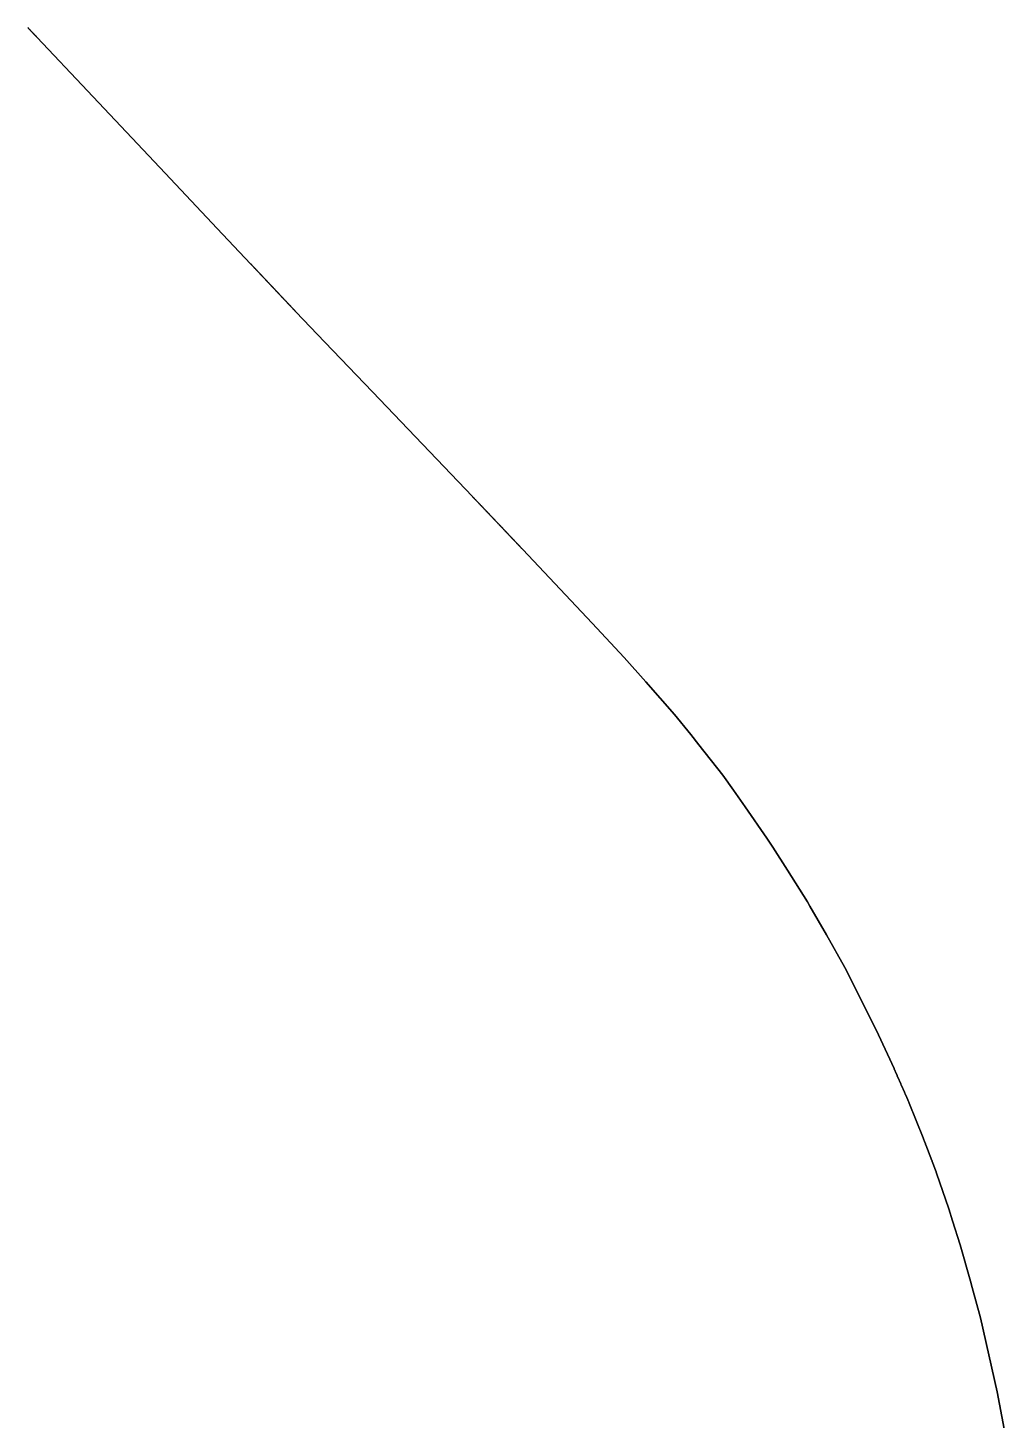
# Model space of a CAD drawing. Header units: inches. Extents: x 130170 to 284068, y 377793 to 804530.
# Drawn here: x 195803 to 196298, y 475431 to 476137 of the extents above; entities that cross this region are included whole.
import ezdxf

# ---------------------------------------------------------------- set-up
doc = ezdxf.new("R2010")
doc.units = ezdxf.units.IN
doc.header["$MEASUREMENT"] = 0
doc.layers.add('muni_il', color=7, linetype='Continuous')

msp = doc.modelspace()

# ---------------------------------------------------------------- linework, layer by layer
at = {"layer": 'muni_il'}
for points in [[(195803.38, 476136.84), (195803.52, 476136.7), (195803.65, 476136.55), (195803.79, 476136.41), (195803.93, 476136.27), (195804.07, 476136.12), (195804.21, 476135.98), (195804.34, 476135.83), (195804.48, 476135.69), (195804.62, 476135.54), (195804.76, 476135.4), (195804.9, 476135.25), (195805.04, 476135.11), (195805.17, 476134.96), (195805.31, 476134.82), (195805.45, 476134.67), (195805.59, 476134.53), (195805.73, 476134.39), (195805.86, 476134.24), (195806, 476134.1), (195806.14, 476133.95), (195806.28, 476133.81), (195806.42, 476133.66), (195806.56, 476133.52), (195806.69, 476133.37), (195806.83, 476133.23), (195806.97, 476133.08), (195807.11, 476132.94), (195807.25, 476132.79), (195807.38, 476132.65), (195807.52, 476132.51), (195807.66, 476132.36), (195807.8, 476132.22), (195807.94, 476132.07), (195808.08, 476131.93), (195833.67, 476104.89), (195867.44, 476069.05), (195873, 476063.17), (195899.34, 476035.11), (195916.33, 476017.19), (195916.46, 476017.04), (195916.6, 476016.9), (195916.74, 476016.75), (195916.87, 476016.6), (195917.01, 476016.46), (195917.15, 476016.31), (195917.28, 476016.17), (195917.42, 476016.02), (195917.56, 476015.88), (195917.7, 476015.73), (195917.83, 476015.59), (195917.97, 476015.44), (195918.11, 476015.29), (195918.24, 476015.15), (195918.38, 476015), (195918.52, 476014.86), (195918.66, 476014.71), (195918.79, 476014.57), (195918.93, 476014.42), (195919.07, 476014.27), (195919.2, 476014.13), (195919.34, 476013.98), (195919.48, 476013.84), (195919.62, 476013.69), (195919.75, 476013.55), (195919.89, 476013.4), (195920.03, 476013.26), (195920.16, 476013.11), (195920.3, 476012.96), (195920.44, 476012.82), (195920.58, 476012.67), (195920.71, 476012.53), (195920.85, 476012.38), (195920.99, 476012.24), (195921.12, 476012.09), (195921.26, 476011.95), (195921.4, 476011.8), (195921.54, 476011.65), (195921.67, 476011.51), (195921.81, 476011.36), (195921.95, 476011.22), (195922.08, 476011.07), (195922.22, 476010.93), (195922.36, 476010.78), (195922.5, 476010.64), (195922.63, 476010.49), (195922.77, 476010.34), (195922.91, 476010.2), (195923.04, 476010.05), (195923.18, 476009.91), (195923.32, 476009.76), (195923.46, 476009.62), (195923.59, 476009.47), (195923.73, 476009.33), (195923.87, 476009.18), (195924.01, 476009.03), (195924.14, 476008.89), (195924.28, 476008.74), (195924.42, 476008.6), (195924.55, 476008.45), (195924.69, 476008.31), (195924.83, 476008.16), (195924.97, 476008.02), (195925.1, 476007.87), (195925.24, 476007.73), (195925.38, 476007.58), (195925.51, 476007.43), (195925.65, 476007.29), (195925.79, 476007.14), (195925.93, 476007), (195926.06, 476006.85), (195926.2, 476006.71), (195926.34, 476006.56), (195926.48, 476006.42), (195926.61, 476006.27), (195926.75, 476006.12), (195926.89, 476005.98), (195927.02, 476005.83), (195927.16, 476005.69), (195927.3, 476005.54), (195927.44, 476005.4), (195927.57, 476005.25), (195927.71, 476005.11), (195927.85, 476004.96), (195927.99, 476004.82), (195928.12, 476004.67), (195928.26, 476004.53), (195928.4, 476004.38), (195928.53, 476004.23), (195928.67, 476004.09), (195928.81, 476003.94), (195928.95, 476003.8), (195929.08, 476003.65), (195929.22, 476003.51), (195929.36, 476003.36), (195929.5, 476003.22), (195929.63, 476003.07), (195929.77, 476002.93), (195929.91, 476002.78), (195930.04, 476002.63), (195930.18, 476002.49), (195930.32, 476002.34), (195930.46, 476002.2), (195930.59, 476002.05), (195930.73, 476001.91), (195930.87, 476001.76), (195931.01, 476001.62), (195931.14, 476001.47), (195931.28, 476001.33), (195931.42, 476001.18), (195931.55, 476001.03), (195931.69, 476000.89), (195931.83, 476000.74), (195931.97, 476000.6), (195932.1, 476000.45), (195932.24, 476000.31), (195932.38, 476000.16), (195932.52, 476000.02), (195932.65, 475999.87), (195932.79, 475999.73), (195932.93, 475999.58), (195933.07, 475999.44), (195933.2, 475999.29), (195933.34, 475999.14), (195933.48, 475999), (195933.61, 475998.85), (195933.75, 475998.71), (195933.89, 475998.56), (195934.03, 475998.42), (195934.16, 475998.27), (195934.3, 475998.13), (195934.44, 475997.98), (195934.58, 475997.84), (195934.71, 475997.69), (195934.85, 475997.55), (195934.99, 475997.4), (195935.13, 475997.26), (195935.26, 475997.11), (195935.4, 475996.96), (195935.54, 475996.82), (195935.68, 475996.67), (195935.81, 475996.53), (195935.95, 475996.38), (195936.09, 475996.24), (195936.23, 475996.09), (195936.36, 475995.95), (195936.5, 475995.8), (195936.64, 475995.66), (195936.77, 475995.51), (195936.91, 475995.37), (195937.05, 475995.22), (195937.19, 475995.07), (195937.32, 475994.93), (195937.46, 475994.78), (195937.6, 475994.64), (195937.74, 475994.49), (195937.87, 475994.35), (195938.01, 475994.2), (195938.15, 475994.06), (195938.29, 475993.91), (195938.42, 475993.77), (195938.56, 475993.62), (195938.7, 475993.48), (195938.84, 475993.33), (195938.97, 475993.19), (195939.11, 475993.04), (195939.3, 475992.84), (195953.92, 475977.45), (195978.13, 475952.25), (196028.88, 475899.12), (196029.11, 475898.88), (196029.25, 475898.74), (196029.39, 475898.59), (196029.52, 475898.45), (196029.66, 475898.31), (196029.8, 475898.16), (196029.94, 475898.02), (196030.08, 475897.87), (196030.21, 475897.73), (196030.35, 475897.58), (196030.49, 475897.44), (196030.63, 475897.29), (196030.77, 475897.15), (196030.9, 475897), (196031.04, 475896.86), (196031.18, 475896.71), (196031.32, 475896.57), (196031.46, 475896.42), (196031.59, 475896.28), (196031.73, 475896.13), (196031.87, 475895.99), (196032.01, 475895.85), (196032.15, 475895.7), (196032.28, 475895.56), (196032.42, 475895.41), (196032.56, 475895.27), (196032.7, 475895.12), (196032.84, 475894.98), (196032.97, 475894.83), (196033.11, 475894.69), (196033.25, 475894.54), (196033.39, 475894.4), (196033.53, 475894.25), (196033.66, 475894.11), (196033.8, 475893.96), (196033.94, 475893.82), (196034.08, 475893.67), (196034.22, 475893.53), (196034.35, 475893.38), (196034.49, 475893.24), (196034.63, 475893.09), (196034.77, 475892.95), (196034.91, 475892.81), (196035.04, 475892.66), (196035.18, 475892.52), (196035.32, 475892.37), (196035.46, 475892.23), (196035.6, 475892.08), (196035.73, 475891.94), (196035.87, 475891.79), (196036.01, 475891.65), (196036.15, 475891.5), (196036.29, 475891.36), (196036.42, 475891.21), (196036.56, 475891.07), (196036.7, 475890.92), (196036.84, 475890.78), (196036.98, 475890.63), (196037.11, 475890.49), (196037.25, 475890.34), (196037.39, 475890.2), (196037.53, 475890.05), (196037.67, 475889.91), (196037.8, 475889.76), (196037.94, 475889.62), (196038.08, 475889.47), (196038.22, 475889.33), (196038.35, 475889.18), (196038.49, 475889.04), (196038.63, 475888.89), (196038.77, 475888.75), (196038.91, 475888.6), (196039.04, 475888.46), (196039.18, 475888.31), (196039.32, 475888.17), (196039.46, 475888.03), (196039.6, 475887.88), (196039.73, 475887.74), (196039.87, 475887.59), (196040.01, 475887.45), (196040.15, 475887.3), (196040.28, 475887.16), (196040.42, 475887.01), (196040.56, 475886.87), (196040.7, 475886.72), (196040.84, 475886.58), (196040.97, 475886.43), (196041.11, 475886.29), (196041.25, 475886.14), (196041.39, 475886), (196041.53, 475885.85), (196041.66, 475885.71), (196041.8, 475885.56), (196041.94, 475885.42), (196042.08, 475885.27), (196042.21, 475885.13), (196042.35, 475884.98), (196042.49, 475884.84), (196042.63, 475884.69), (196042.77, 475884.55), (196042.9, 475884.4), (196043.04, 475884.26), (196043.18, 475884.11), (196043.32, 475883.97), (196043.45, 475883.82), (196043.59, 475883.68), (196043.73, 475883.53), (196043.87, 475883.39), (196044.01, 475883.24), (196044.14, 475883.1), (196044.28, 475882.95), (196044.42, 475882.81), (196044.56, 475882.66), (196044.69, 475882.52), (196044.83, 475882.37), (196044.97, 475882.23), (196045.11, 475882.08), (196045.24, 475881.94), (196045.38, 475881.79), (196045.52, 475881.65), (196045.66, 475881.5), (196045.8, 475881.36), (196045.93, 475881.21), (196046.07, 475881.07), (196046.21, 475880.92), (196046.35, 475880.78), (196046.48, 475880.63), (196046.62, 475880.49), (196046.76, 475880.34), (196046.9, 475880.2), (196047.03, 475880.05), (196047.17, 475879.91), (196047.31, 475879.76), (196047.45, 475879.62), (196047.59, 475879.47), (196047.72, 475879.33), (196047.86, 475879.18), (196048, 475879.04), (196048.14, 475878.89), (196048.27, 475878.75), (196048.41, 475878.6), (196048.55, 475878.46), (196048.69, 475878.31), (196048.82, 475878.16), (196048.96, 475878.02), (196049.1, 475877.87), (196049.24, 475877.73), (196049.37, 475877.58), (196049.51, 475877.44), (196049.65, 475877.29), (196049.79, 475877.15), (196049.93, 475877), (196050.06, 475876.86), (196050.2, 475876.71), (196050.34, 475876.57), (196050.48, 475876.42), (196050.61, 475876.28), (196050.75, 475876.13), (196050.89, 475875.99), (196051.03, 475875.84), (196051.16, 475875.7), (196051.3, 475875.55), (196051.44, 475875.41), (196051.58, 475875.26), (196051.71, 475875.12), (196051.85, 475874.97), (196051.99, 475874.83), (196052.13, 475874.68), (196052.26, 475874.54), (196052.4, 475874.39), (196052.54, 475874.25), (196052.68, 475874.1), (196052.81, 475873.96), (196052.95, 475873.81), (196053.09, 475873.66), (196053.23, 475873.52), (196053.36, 475873.37), (196053.5, 475873.23), (196053.64, 475873.08), (196053.78, 475872.94), (196053.91, 475872.79), (196054.05, 475872.65), (196054.19, 475872.5), (196054.33, 475872.36), (196089.6, 475834.95), (196105.74, 475817.61), (196116.76, 475805.27), (196131.3, 475788.7), (196139.64, 475778.48), (196143.73, 475773.33), (196155.76, 475757.95), (196161.24, 475750.35), (196167.18, 475741.94), (196178.21, 475726.03), (196181.25, 475721.36), (196188.61, 475709.84), (196198.71, 475693.72), (196199.98, 475691.56), (196208.35, 475677.03), (196217.65, 475660.39), (196226.35, 475643.41), (196234.84, 475626.35), (196242.67, 475609.14), (196242.78, 475608.88), (196242.86, 475608.7), (196242.94, 475608.52), (196243.02, 475608.34), (196243.11, 475608.15), (196243.19, 475607.97), (196243.27, 475607.79), (196243.35, 475607.6), (196243.43, 475607.42), (196243.51, 475607.24), (196243.59, 475607.06), (196243.67, 475606.87), (196243.75, 475606.69), (196243.84, 475606.51), (196243.92, 475606.32), (196244, 475606.14), (196244.08, 475605.96), (196244.16, 475605.78), (196244.24, 475605.59), (196244.32, 475605.41), (196244.4, 475605.23), (196244.48, 475605.04), (196244.56, 475604.86), (196244.65, 475604.68), (196244.73, 475604.5), (196244.81, 475604.31), (196244.89, 475604.13), (196244.97, 475603.95), (196245.05, 475603.76), (196245.13, 475603.58), (196245.21, 475603.4), (196245.29, 475603.22), (196245.37, 475603.03), (196245.45, 475602.85), (196245.54, 475602.67), (196245.62, 475602.48), (196245.7, 475602.3), (196245.78, 475602.12), (196245.86, 475601.93), (196245.94, 475601.75), (196246.02, 475601.57), (196246.1, 475601.39), (196246.18, 475601.2), (196246.26, 475601.02), (196246.34, 475600.84), (196246.42, 475600.65), (196246.51, 475600.47), (196246.59, 475600.29), (196246.67, 475600.11), (196246.75, 475599.92), (196246.83, 475599.74), (196246.91, 475599.56), (196246.99, 475599.37), (196247.07, 475599.19), (196247.15, 475599.01), (196247.23, 475598.82), (196247.31, 475598.64), (196247.39, 475598.46), (196247.47, 475598.28), (196247.55, 475598.09), (196247.63, 475597.91), (196247.72, 475597.73), (196247.8, 475597.54), (196247.88, 475597.36), (196247.96, 475597.18), (196248.04, 475596.99), (196248.12, 475596.81), (196248.2, 475596.63), (196248.28, 475596.44), (196248.36, 475596.26), (196248.44, 475596.08), (196248.52, 475595.9), (196248.6, 475595.71), (196248.68, 475595.53), (196248.76, 475595.35), (196248.84, 475595.16), (196248.92, 475594.98), (196249, 475594.8), (196249.08, 475594.61), (196249.16, 475594.43), (196249.24, 475594.25), (196249.32, 475594.06), (196249.41, 475593.88), (196249.49, 475593.7), (196249.57, 475593.51), (196249.65, 475593.33), (196249.73, 475593.15), (196249.81, 475592.97), (196249.89, 475592.78), (196249.97, 475592.6), (196250.05, 475592.42), (196250.13, 475592.23), (196250.21, 475592.05), (196250.29, 475591.87), (196250.37, 475591.68), (196257.37, 475574.12), (196257.45, 475573.92), (196257.52, 475573.73), (196257.59, 475573.55), (196257.67, 475573.36), (196257.74, 475573.17), (196257.81, 475572.99), (196257.88, 475572.8), (196257.96, 475572.62), (196258.03, 475572.43), (196258.1, 475572.24), (196258.17, 475572.06), (196258.25, 475571.87), (196258.32, 475571.68), (196258.39, 475571.5), (196258.46, 475571.31), (196258.54, 475571.12), (196258.61, 475570.94), (196258.68, 475570.75), (196258.75, 475570.56), (196258.83, 475570.38), (196258.9, 475570.19), (196258.97, 475570.01), (196259.04, 475569.82), (196259.11, 475569.63), (196259.19, 475569.45), (196259.26, 475569.26), (196259.33, 475569.07), (196259.4, 475568.89), (196259.47, 475568.7), (196259.55, 475568.51), (196259.62, 475568.33), (196259.69, 475568.14), (196259.76, 475567.95), (196259.83, 475567.77), (196259.91, 475567.58), (196259.98, 475567.39), (196260.05, 475567.21), (196260.12, 475567.02), (196260.19, 475566.83), (196260.26, 475566.65), (196260.34, 475566.46), (196260.41, 475566.27), (196260.48, 475566.09), (196260.55, 475565.9), (196260.62, 475565.71), (196260.69, 475565.53), (196260.77, 475565.34), (196260.84, 475565.15), (196260.91, 475564.97), (196260.98, 475564.78), (196261.05, 475564.59), (196261.12, 475564.4), (196261.19, 475564.22), (196261.27, 475564.03), (196261.34, 475563.84), (196261.41, 475563.66), (196261.48, 475563.47), (196261.55, 475563.28), (196261.62, 475563.1), (196261.69, 475562.91), (196261.76, 475562.72), (196261.84, 475562.54), (196261.91, 475562.35), (196261.98, 475562.16), (196262.05, 475561.98), (196262.12, 475561.79), (196262.19, 475561.6), (196262.26, 475561.41), (196262.33, 475561.23), (196262.4, 475561.04), (196262.47, 475560.85), (196262.54, 475560.67), (196262.62, 475560.48), (196262.69, 475560.29), (196262.76, 475560.1), (196262.83, 475559.92), (196262.9, 475559.73), (196262.97, 475559.54), (196263.04, 475559.36), (196263.11, 475559.17), (196263.18, 475558.98), (196263.25, 475558.8), (196263.32, 475558.61), (196263.39, 475558.42), (196263.46, 475558.23), (196263.53, 475558.05), (196263.6, 475557.86), (196263.67, 475557.67), (196263.74, 475557.48), (196263.81, 475557.3), (196263.88, 475557.11), (196263.96, 475556.92), (196264.03, 475556.74), (196264.1, 475556.55), (196264.17, 475556.36), (196264.24, 475556.17), (196270.36, 475538.09), (196272.36, 475531.99), (196276.27, 475519.79), (196281.47, 475501.35), (196282.34, 475498.2), (196286.47, 475482.8), (196290.79, 475464.07), (196294.9, 475445.38), (196298.5, 475426.57)], [(196298.5, 475426.57), (196294.9, 475445.38), (196290.79, 475464.07), (196286.47, 475482.8), (196282.34, 475498.2), (196281.47, 475501.35), (196276.27, 475519.79), (196272.36, 475531.99), (196270.36, 475538.09), (196264.24, 475556.17), (196264.17, 475556.36), (196264.1, 475556.55), (196264.03, 475556.74), (196263.96, 475556.92), (196263.88, 475557.11), (196263.81, 475557.3), (196263.74, 475557.48), (196263.67, 475557.67), (196263.6, 475557.86), (196263.53, 475558.05), (196263.46, 475558.23), (196263.39, 475558.42), (196263.32, 475558.61), (196263.25, 475558.8), (196263.18, 475558.98), (196263.11, 475559.17), (196263.04, 475559.36), (196262.97, 475559.54), (196262.9, 475559.73), (196262.83, 475559.92), (196262.76, 475560.1), (196262.69, 475560.29), (196262.62, 475560.48), (196262.54, 475560.67), (196262.47, 475560.85), (196262.4, 475561.04), (196262.33, 475561.23), (196262.26, 475561.41), (196262.19, 475561.6), (196262.12, 475561.79), (196262.05, 475561.98), (196261.98, 475562.16), (196261.91, 475562.35), (196261.84, 475562.54), (196261.76, 475562.72), (196261.69, 475562.91), (196261.62, 475563.1), (196261.55, 475563.28), (196261.48, 475563.47), (196261.41, 475563.66), (196261.34, 475563.84), (196261.27, 475564.03), (196261.19, 475564.22), (196261.12, 475564.4), (196261.05, 475564.59), (196260.98, 475564.78), (196260.91, 475564.97), (196260.84, 475565.15), (196260.77, 475565.34), (196260.69, 475565.53), (196260.62, 475565.71), (196260.55, 475565.9), (196260.48, 475566.09), (196260.41, 475566.27), (196260.34, 475566.46), (196260.26, 475566.65), (196260.19, 475566.83), (196260.12, 475567.02), (196260.05, 475567.21), (196259.98, 475567.39), (196259.91, 475567.58), (196259.83, 475567.77), (196259.76, 475567.95), (196259.69, 475568.14), (196259.62, 475568.33), (196259.55, 475568.51), (196259.47, 475568.7), (196259.4, 475568.89), (196259.33, 475569.07), (196259.26, 475569.26), (196259.19, 475569.45), (196259.11, 475569.63), (196259.04, 475569.82), (196258.97, 475570.01), (196258.9, 475570.19), (196258.83, 475570.38), (196258.75, 475570.56), (196258.68, 475570.75), (196258.61, 475570.94), (196258.54, 475571.12), (196258.46, 475571.31), (196258.39, 475571.5), (196258.32, 475571.68), (196258.25, 475571.87), (196258.17, 475572.06), (196258.1, 475572.24), (196258.03, 475572.43), (196257.96, 475572.62), (196257.88, 475572.8), (196257.81, 475572.99), (196257.74, 475573.17), (196257.67, 475573.36), (196257.59, 475573.55), (196257.52, 475573.73), (196257.45, 475573.92), (196257.37, 475574.12), (196250.37, 475591.68), (196250.29, 475591.87), (196250.21, 475592.05), (196250.13, 475592.23), (196250.05, 475592.42), (196249.97, 475592.6), (196249.89, 475592.78), (196249.81, 475592.97), (196249.73, 475593.15), (196249.65, 475593.33), (196249.57, 475593.51), (196249.49, 475593.7), (196249.41, 475593.88), (196249.32, 475594.06), (196249.24, 475594.25), (196249.16, 475594.43), (196249.08, 475594.61), (196249, 475594.8), (196248.92, 475594.98), (196248.84, 475595.16), (196248.76, 475595.35), (196248.68, 475595.53), (196248.6, 475595.71), (196248.52, 475595.9), (196248.44, 475596.08), (196248.36, 475596.26), (196248.28, 475596.44), (196248.2, 475596.63), (196248.12, 475596.81), (196248.04, 475596.99), (196247.96, 475597.18), (196247.88, 475597.36), (196247.8, 475597.54), (196247.72, 475597.73), (196247.63, 475597.91), (196247.55, 475598.09), (196247.47, 475598.28), (196247.39, 475598.46), (196247.31, 475598.64), (196247.23, 475598.82), (196247.15, 475599.01), (196247.07, 475599.19), (196246.99, 475599.37), (196246.91, 475599.56), (196246.83, 475599.74), (196246.75, 475599.92), (196246.67, 475600.11), (196246.59, 475600.29), (196246.51, 475600.47), (196246.42, 475600.65), (196246.34, 475600.84), (196246.26, 475601.02), (196246.18, 475601.2), (196246.1, 475601.39), (196246.02, 475601.57), (196245.94, 475601.75), (196245.86, 475601.93), (196245.78, 475602.12), (196245.7, 475602.3), (196245.62, 475602.48), (196245.54, 475602.67), (196245.45, 475602.85), (196245.37, 475603.03), (196245.29, 475603.22), (196245.21, 475603.4), (196245.13, 475603.58), (196245.05, 475603.76), (196244.97, 475603.95), (196244.89, 475604.13), (196244.81, 475604.31), (196244.73, 475604.5), (196244.65, 475604.68), (196244.56, 475604.86), (196244.48, 475605.04), (196244.4, 475605.23), (196244.32, 475605.41), (196244.24, 475605.59), (196244.16, 475605.78), (196244.08, 475605.96), (196244, 475606.14), (196243.92, 475606.32), (196243.84, 475606.51), (196243.75, 475606.69), (196243.67, 475606.87), (196243.59, 475607.06), (196243.51, 475607.24), (196243.43, 475607.42), (196243.35, 475607.6), (196243.27, 475607.79), (196243.19, 475607.97), (196243.11, 475608.15), (196243.02, 475608.34), (196242.94, 475608.52), (196242.86, 475608.7), (196242.78, 475608.88), (196242.67, 475609.14), (196234.84, 475626.35), (196226.35, 475643.41), (196217.65, 475660.39), (196208.35, 475677.03), (196199.98, 475691.56), (196198.71, 475693.72), (196188.61, 475709.84), (196181.25, 475721.36), (196178.21, 475726.03), (196167.18, 475741.94), (196161.24, 475750.35), (196155.76, 475757.95), (196143.73, 475773.33), (196139.64, 475778.48), (196131.3, 475788.7), (196116.76, 475805.27), (196105.74, 475817.61), (196089.6, 475834.95), (196054.33, 475872.36), (196054.19, 475872.5), (196054.05, 475872.65), (196053.91, 475872.79), (196053.78, 475872.94), (196053.64, 475873.08), (196053.5, 475873.23), (196053.36, 475873.37), (196053.23, 475873.52), (196053.09, 475873.66), (196052.95, 475873.81), (196052.81, 475873.96), (196052.68, 475874.1), (196052.54, 475874.25), (196052.4, 475874.39), (196052.26, 475874.54), (196052.13, 475874.68), (196051.99, 475874.83), (196051.85, 475874.97), (196051.71, 475875.12), (196051.58, 475875.26), (196051.44, 475875.41), (196051.3, 475875.55), (196051.16, 475875.7), (196051.03, 475875.84), (196050.89, 475875.99), (196050.75, 475876.13), (196050.61, 475876.28), (196050.48, 475876.42), (196050.34, 475876.57), (196050.2, 475876.71), (196050.06, 475876.86), (196049.93, 475877), (196049.79, 475877.15), (196049.65, 475877.29), (196049.51, 475877.44), (196049.37, 475877.58), (196049.24, 475877.73), (196049.1, 475877.87), (196048.96, 475878.02), (196048.82, 475878.16), (196048.69, 475878.31), (196048.55, 475878.46), (196048.41, 475878.6), (196048.27, 475878.75), (196048.14, 475878.89), (196048, 475879.04), (196047.86, 475879.18), (196047.72, 475879.33), (196047.59, 475879.47), (196047.45, 475879.62), (196047.31, 475879.76), (196047.17, 475879.91), (196047.03, 475880.05), (196046.9, 475880.2), (196046.76, 475880.34), (196046.62, 475880.49), (196046.48, 475880.63), (196046.35, 475880.78), (196046.21, 475880.92), (196046.07, 475881.07), (196045.93, 475881.21), (196045.8, 475881.36), (196045.66, 475881.5), (196045.52, 475881.65), (196045.38, 475881.79), (196045.24, 475881.94), (196045.11, 475882.08), (196044.97, 475882.23), (196044.83, 475882.37), (196044.69, 475882.52), (196044.56, 475882.66), (196044.42, 475882.81), (196044.28, 475882.95), (196044.14, 475883.1), (196044.01, 475883.24), (196043.87, 475883.39), (196043.73, 475883.53), (196043.59, 475883.68), (196043.45, 475883.82), (196043.32, 475883.97), (196043.18, 475884.11), (196043.04, 475884.26), (196042.9, 475884.4), (196042.77, 475884.55), (196042.63, 475884.69), (196042.49, 475884.84), (196042.35, 475884.98), (196042.21, 475885.13), (196042.08, 475885.27), (196041.94, 475885.42), (196041.8, 475885.56), (196041.66, 475885.71), (196041.53, 475885.85), (196041.39, 475886), (196041.25, 475886.14), (196041.11, 475886.29), (196040.97, 475886.43), (196040.84, 475886.58), (196040.7, 475886.72), (196040.56, 475886.87), (196040.42, 475887.01), (196040.28, 475887.16), (196040.15, 475887.3), (196040.01, 475887.45), (196039.87, 475887.59), (196039.73, 475887.74), (196039.6, 475887.88), (196039.46, 475888.03), (196039.32, 475888.17), (196039.18, 475888.31), (196039.04, 475888.46), (196038.91, 475888.6), (196038.77, 475888.75), (196038.63, 475888.89), (196038.49, 475889.04), (196038.35, 475889.18), (196038.22, 475889.33), (196038.08, 475889.47), (196037.94, 475889.62), (196037.8, 475889.76), (196037.67, 475889.91), (196037.53, 475890.05), (196037.39, 475890.2), (196037.25, 475890.34), (196037.11, 475890.49), (196036.98, 475890.63), (196036.84, 475890.78), (196036.7, 475890.92), (196036.56, 475891.07), (196036.42, 475891.21), (196036.29, 475891.36), (196036.15, 475891.5), (196036.01, 475891.65), (196035.87, 475891.79), (196035.73, 475891.94), (196035.6, 475892.08), (196035.46, 475892.23), (196035.32, 475892.37), (196035.18, 475892.52), (196035.04, 475892.66), (196034.91, 475892.81), (196034.77, 475892.95), (196034.63, 475893.09), (196034.49, 475893.24), (196034.35, 475893.38), (196034.22, 475893.53), (196034.08, 475893.67), (196033.94, 475893.82), (196033.8, 475893.96), (196033.66, 475894.11), (196033.53, 475894.25), (196033.39, 475894.4), (196033.25, 475894.54), (196033.11, 475894.69), (196032.97, 475894.83), (196032.84, 475894.98), (196032.7, 475895.12), (196032.56, 475895.27), (196032.42, 475895.41), (196032.28, 475895.56), (196032.15, 475895.7), (196032.01, 475895.85), (196031.87, 475895.99), (196031.73, 475896.13), (196031.59, 475896.28), (196031.46, 475896.42), (196031.32, 475896.57), (196031.18, 475896.71), (196031.04, 475896.86), (196030.9, 475897), (196030.77, 475897.15), (196030.63, 475897.29), (196030.49, 475897.44), (196030.35, 475897.58), (196030.21, 475897.73), (196030.08, 475897.87), (196029.94, 475898.02), (196029.8, 475898.16), (196029.66, 475898.31), (196029.52, 475898.45), (196029.39, 475898.59), (196029.25, 475898.74), (196029.11, 475898.88), (196028.88, 475899.12), (195978.13, 475952.25), (195953.92, 475977.45), (195939.3, 475992.84), (195939.11, 475993.04), (195938.97, 475993.19), (195938.84, 475993.33), (195938.7, 475993.48), (195938.56, 475993.62), (195938.42, 475993.77), (195938.29, 475993.91), (195938.15, 475994.06), (195938.01, 475994.2), (195937.87, 475994.35), (195937.74, 475994.49), (195937.6, 475994.64), (195937.46, 475994.78), (195937.32, 475994.93), (195937.19, 475995.07), (195937.05, 475995.22), (195936.91, 475995.37), (195936.77, 475995.51), (195936.64, 475995.66), (195936.5, 475995.8), (195936.36, 475995.95), (195936.23, 475996.09), (195936.09, 475996.24), (195935.95, 475996.38), (195935.81, 475996.53), (195935.68, 475996.67), (195935.54, 475996.82), (195935.4, 475996.96), (195935.26, 475997.11), (195935.13, 475997.26), (195934.99, 475997.4), (195934.85, 475997.55), (195934.71, 475997.69), (195934.58, 475997.84), (195934.44, 475997.98), (195934.3, 475998.13), (195934.16, 475998.27), (195934.03, 475998.42), (195933.89, 475998.56), (195933.75, 475998.71), (195933.61, 475998.85), (195933.48, 475999), (195933.34, 475999.14), (195933.2, 475999.29), (195933.07, 475999.44), (195932.93, 475999.58), (195932.79, 475999.73), (195932.65, 475999.87), (195932.52, 476000.02), (195932.38, 476000.16), (195932.24, 476000.31), (195932.1, 476000.45), (195931.97, 476000.6), (195931.83, 476000.74), (195931.69, 476000.89), (195931.55, 476001.03), (195931.42, 476001.18), (195931.28, 476001.33), (195931.14, 476001.47), (195931.01, 476001.62), (195930.87, 476001.76), (195930.73, 476001.91), (195930.59, 476002.05), (195930.46, 476002.2), (195930.32, 476002.34), (195930.18, 476002.49), (195930.04, 476002.63), (195929.91, 476002.78), (195929.77, 476002.93), (195929.63, 476003.07), (195929.5, 476003.22), (195929.36, 476003.36), (195929.22, 476003.51), (195929.08, 476003.65), (195928.95, 476003.8), (195928.81, 476003.94), (195928.67, 476004.09), (195928.53, 476004.23), (195928.4, 476004.38), (195928.26, 476004.53), (195928.12, 476004.67), (195927.99, 476004.82), (195927.85, 476004.96), (195927.71, 476005.11), (195927.57, 476005.25), (195927.44, 476005.4), (195927.3, 476005.54), (195927.16, 476005.69), (195927.02, 476005.83), (195926.89, 476005.98), (195926.75, 476006.12), (195926.61, 476006.27), (195926.48, 476006.42), (195926.34, 476006.56), (195926.2, 476006.71), (195926.06, 476006.85), (195925.93, 476007), (195925.79, 476007.14), (195925.65, 476007.29), (195925.51, 476007.43), (195925.38, 476007.58), (195925.24, 476007.73), (195925.1, 476007.87), (195924.97, 476008.02), (195924.83, 476008.16), (195924.69, 476008.31), (195924.55, 476008.45), (195924.42, 476008.6), (195924.28, 476008.74), (195924.14, 476008.89), (195924.01, 476009.03), (195923.87, 476009.18), (195923.73, 476009.33), (195923.59, 476009.47), (195923.46, 476009.62), (195923.32, 476009.76), (195923.18, 476009.91), (195923.04, 476010.05), (195922.91, 476010.2), (195922.77, 476010.34), (195922.63, 476010.49), (195922.5, 476010.64), (195922.36, 476010.78), (195922.22, 476010.93), (195922.08, 476011.07), (195921.95, 476011.22), (195921.81, 476011.36), (195921.67, 476011.51), (195921.54, 476011.65), (195921.4, 476011.8), (195921.26, 476011.95), (195921.12, 476012.09), (195920.99, 476012.24), (195920.85, 476012.38), (195920.71, 476012.53), (195920.58, 476012.67), (195920.44, 476012.82), (195920.3, 476012.96), (195920.16, 476013.11), (195920.03, 476013.26), (195919.89, 476013.4), (195919.75, 476013.55), (195919.62, 476013.69), (195919.48, 476013.84), (195919.34, 476013.98), (195919.2, 476014.13), (195919.07, 476014.27), (195918.93, 476014.42), (195918.79, 476014.57), (195918.66, 476014.71), (195918.52, 476014.86), (195918.38, 476015), (195918.24, 476015.15), (195918.11, 476015.29), (195917.97, 476015.44), (195917.83, 476015.59), (195917.7, 476015.73), (195917.56, 476015.88), (195917.42, 476016.02), (195917.28, 476016.17), (195917.15, 476016.31), (195917.01, 476016.46), (195916.87, 476016.6), (195916.74, 476016.75), (195916.6, 476016.9), (195916.46, 476017.04), (195916.33, 476017.19), (195899.34, 476035.11), (195873, 476063.17), (195867.44, 476069.05), (195833.67, 476104.89), (195808.08, 476131.93), (195807.94, 476132.07), (195807.8, 476132.22), (195807.66, 476132.36), (195807.52, 476132.51), (195807.38, 476132.65), (195807.25, 476132.79), (195807.11, 476132.94), (195806.97, 476133.08), (195806.83, 476133.23), (195806.69, 476133.37), (195806.56, 476133.52), (195806.42, 476133.66), (195806.28, 476133.81), (195806.14, 476133.95), (195806, 476134.1), (195805.86, 476134.24), (195805.73, 476134.39), (195805.59, 476134.53), (195805.45, 476134.67), (195805.31, 476134.82), (195805.17, 476134.96), (195805.04, 476135.11), (195804.9, 476135.25), (195804.76, 476135.4), (195804.62, 476135.54), (195804.48, 476135.69), (195804.34, 476135.83), (195804.21, 476135.98), (195804.07, 476136.12), (195803.93, 476136.27), (195803.79, 476136.41), (195803.65, 476136.55), (195803.52, 476136.7), (195803.38, 476136.84)]]:
    msp.add_lwpolyline(points, dxfattribs=at)

doc.saveas('drawing.dxf')
